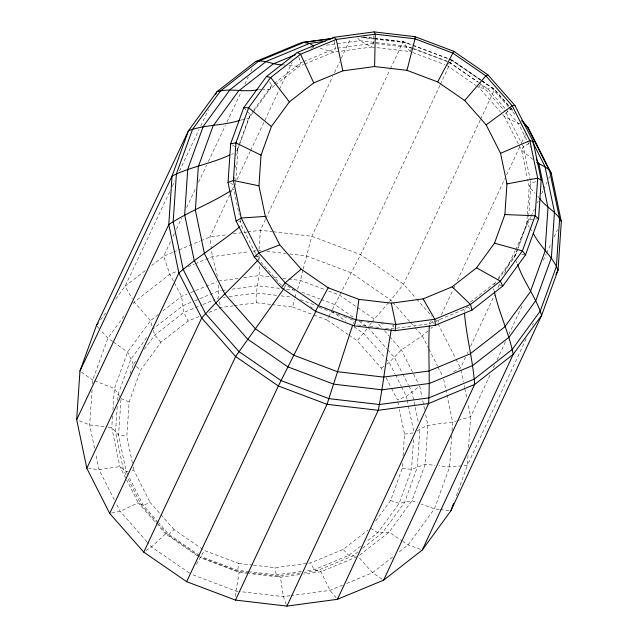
<?xml version="1.0" encoding="UTF-8"?>
<svg xmlns="http://www.w3.org/2000/svg" width="638" height="638" viewBox="0 0 638 638"><rect width="100%" height="100%" fill="white"/><g stroke="black" fill="none" stroke-linecap="round" stroke-linejoin="round"><path stroke-width="0.48" stroke-dasharray="3.19 2.39" d="M234.178 305.73L256.316 302.755C255.088 289.963 260.535 277.713 259.068 264.922M218.539 285.026L218.435 298.09L215.708 299.222M235.693 596.498L235.996 591.099L239.186 572.358L237.655 570.34L238.764 563.466L204.343 550.482L195.268 566.297M92.055 389.802L89.695 424.908L94.767 449.24M92.446 383.956L92.709 380.057L107.894 338.156L125.431 314.103M112.543 415.88L111.754 427.604L119.896 466.593L126.164 478.971M112.942 410.019L114.385 388.534L127.608 352.04L150.52 320.619L158.28 314.566M117.28 406.342L115.55 432.078L123.389 469.6L126.037 474.839M117.679 400.401L118.086 394.467L130.814 359.338L147.641 336.25M120.957 399.532L118.564 435.06L126.172 471.498L127.935 474.967M132.377 462.933L126.818 436.296L129.131 401.972L140.743 369.92L160.872 342.311L188.146 321.034L198.992 316.544M234.449 179.23L234.585 177.252M235.247 167.387L235.382 165.409M236.044 155.544L236.18 153.567M235.518 185.403L235.717 182.436M235.781 181.455L237.974 148.885L238.979 146.118M375.638 521.039L390.592 500.535L402.203 468.475L402.602 462.59M403.064 455.731L404.516 434.151L399.348 409.421M413.528 439.686L411.534 469.297L399.173 503.398L377.76 532.762L365.997 541.941M451.696 435.762L449.599 466.968L434.422 508.861L408.113 544.94L398.04 552.795M452.031 430.889L452.621 422.109L445.914 390.001M468.021 455.404L467.351 465.341L455.915 496.898M468.555 447.461L470.629 416.654L467.79 403.049M527.283 215.437L526.749 223.332L517.737 248.214M527.347 214.448L529.205 186.814L527.61 179.142M373.812 35.712L373.278 43.336L371.547 47.029L333.658 52.125L304.493 64.215M259.004 249.418L260.392 230.246L265.472 219.44M302.922 270.049L300.434 280.417L297.172 290.386M303.146 269.108L311.822 236.259L389.985 69.702M271.995 304.589L292.571 306.99L294.437 299.397M294.9 297.499L296.606 292.164M130.04 373.661L133.382 364.442L135.695 361.267M236.913 150.735L239.25 144.284M239.585 143.367L248.597 118.477L250.335 114.784L253.222 110.813M239.314 145.201L250.335 114.784L247.042 111.211M517.402 249.139L514.395 257.433L497.608 280.449M517.793 249.131L514.395 257.433L515.209 259.195M518.128 248.206L528.479 219.631L530.936 183.122L530.537 181.2M439.287 319.287L437.604 322.892L436.296 321.408M441.392 314.781L453.163 289.532M453.578 288.631L454.846 285.92M457.366 280.513L504.873 178.616M506.556 175.011L519.587 147.059M521.685 142.545L525.473 134.435M453.602 371.779L460.484 368.062L465.525 357.232M467.207 353.627L468.045 351.817M470.565 346.402L494.506 294.963M497.863 287.746L499.546 284.133M504.586 273.303L515.089 250.742M515.504 249.841L530.625 217.351M531.047 216.449L534.405 209.232M537.348 202.916L538.185 201.106M541.55 193.888L543.225 190.276M543.648 189.374L547.013 182.157M548.688 178.544L549.533 176.742M489.944 375.104L470.629 416.654L457.358 420.673M493.302 367.879L494.562 365.167M497.082 359.744L505.479 341.681M508.837 334.456L522.689 304.645M543.265 260.384L546.2 254.06M546.622 253.158L551.24 243.222M554.183 236.897L557.54 229.672M526.135 338.77L467.351 465.341L449.599 466.968L438.88 465.764M532.435 325.213L533.28 323.402M439.933 85.356L360.653 254.666L341.864 290.896M440.356 84.455L451.736 60.139L448.977 58.744M480.175 120.215L403.559 284.213L389.539 301.543M480.597 119.314L494.49 89.583L481.69 80.412M236.937 151.102L237.974 148.885L235.534 147.187M255.471 253.326L241.395 225.533L242.432 223.316M334.4 41.015L335.389 48.432L333.658 52.125L319.359 48.105M265.894 218.547L332.781 76.313M334.479 72.716L339.56 61.91M341.25 58.313L350.142 39.404M281.462 285.433L258.549 259.403L259.937 256.452M284.428 287.674L285.816 284.715L295.466 291.367M390.408 68.8L403.08 41.797L412.132 44.859M411.502 48.576L410.114 51.534L371.547 47.029L359.816 40.688L357.663 37.738M353.221 323.633L354.257 321.416M512.027 107.966L506.173 112.806L504.443 116.507L518.519 144.3M393.837 327.015L393.175 325.189L391.445 328.881L429.334 323.785L430.379 321.568M494.019 284.58L497.608 279.133M169.684 191.743L124.992 286.366L115.669 299.15M172.236 186.336L174.788 180.929M179.469 171.024L199.048 129.57M200.755 125.965L208.411 109.744M170.482 241.77L163.679 256.181L149.755 267.051M173.026 236.371L174.732 232.766M176.431 229.162L181.527 218.356M186.631 207.549L195.555 188.641M198.53 182.332L206.6 165.218M208.299 161.621L225.302 125.59M227 121.994L241.451 91.37M244.848 84.168L248.246 76.959M250.798 71.56L252.496 67.955M229.8 194.726L209.862 237.041L211.377 248.804M230.222 193.824L233.612 186.623M237.009 179.422L250.16 151.517M250.582 150.616L279.005 90.293M279.428 89.392L292.156 62.388M332.358 309.629L341.41 291.749M348.244 334.607L326.991 319.965L328.347 317.365M328.801 316.504L331.066 312.165M480.877 79.854L451.744 59.789L447.445 64.637M371.308 322.772L368.03 327.43L387.099 349.09M371.858 321.999L388.893 302.268M366.946 328.937L357.232 340.796L381.237 368.062L383.031 371.603M100.517 319.933L106.929 311.137M253.804 110.023L271.748 85.412L300.753 62.779L302.579 62.03M252.648 112.918L248.597 118.477L245.718 119.083M253.23 112.128L270.018 89.113L271.748 85.412L268.375 79.75M133.031 303.68L134.195 302.077L169.836 274.276L177.077 271.27M144.379 349.361L154.795 335.078L183.808 312.445L202.031 304.892M498.182 278.343L516.126 253.741L518 253.972M202.709 549.358L174.102 529.66L168.863 534.381L165.577 533.87L157.769 525.002M428.066 330.843L422.196 335.732L401.366 349.935L389.228 362.472L385.232 365.263M431.001 328.395L432.468 327.174M274.715 85.436L270.018 89.113L263.151 89.503M275.504 84.83L299.023 66.48L303.584 64.59M145.113 270.671L124.992 286.366L132.257 298.767M162.937 310.929L181.567 296.407L186.99 294.158M470.405 302.069L494.713 283.105M434.805 321.52L463.97 309.43L467.104 306.982M308.712 563.163L310.634 562.907L343.188 549.414L368.126 529.963M360.51 546.224L348.747 555.395L314.119 569.75L305.371 570.93M358.006 551.838L352.639 556.025L316.966 570.803L304.286 572.509M362.599 548.249L382.521 532.714L404.58 502.465L417.308 467.335L419.836 429.725L419.437 427.803M359.609 555.156L389.092 532.148L412.004 500.726L425.227 464.233L427.859 425.163L425.418 413.472M392.617 557.03L372.472 572.749L346.219 583.626M381.237 368.062L384.435 365.821M146.07 550.57L151.485 546.918L165.577 533.87L199.184 557.022M231.163 190.539L233.787 189.095L239.194 214.982M529.046 143.63L523.327 146.684L521.597 150.377L527.411 178.185M417.332 431.033C428.521 421.925 443.394 424.932 456.409 420.96M174.102 529.66L150.097 502.393L143.335 505.368L138.255 502.84L126.611 479.848M310.913 48.289L313.673 47.148M303.489 61.647L335.389 48.432M172.731 252.433L163.679 256.181L169.836 274.276L173.895 281.932M173.64 252.058L199.901 241.172M200.803 240.797L209.862 237.041L226.378 234.824M187.939 266.772L194.279 264.148M195.188 263.773L212.382 256.643L249.235 251.683M190.602 292.659L216.808 281.797M190.977 302.364L182.747 305.777L152.865 329.088L150.52 320.619L134.195 302.077M194.638 300.849L218.419 290.992L221.346 290.601M202.948 304.509L214.791 299.597M208.945 312.421L220.7 307.548L233.213 305.865M429.334 323.785L433.896 321.895M357.152 556.743L321.002 571.72L303.624 574.056M342.598 585.126L329.926 590.381L291.135 595.597M231.618 154.3L233.468 153.614M535.601 181.734L530.936 183.122L529.205 186.814L535.035 193.242M255.152 256.835L259.427 255.902M240.917 120.096L244.761 119.29M111.594 513.056L120.111 511.285L138.255 502.84L157.123 524.269M404.516 434.151L413.041 432.915M326.385 45.178L359.816 40.688L405.848 46.064L411.43 48.169M337.335 48.169L373.278 43.336L411.845 47.842M233.181 233.907L246.786 232.072M247.759 231.945L260.392 230.246L272.259 231.634M253.111 251.165L256.021 250.774M218.619 281.047L237.926 278.447M243.716 277.666L259.164 275.592L269.97 276.852M222.319 290.465L226.227 289.947M232.08 289.158L257.449 285.744L279.731 288.352M223.3 297.436L225.238 297.172M229.122 296.654L256.332 292.994L277.099 295.418M253.461 565.18L275.018 567.7L307.747 563.298M301.487 571.449L276.23 574.846L250.511 571.839M300.378 573.036L277.937 576.058L249.841 572.772M299.764 574.583L280.457 577.175L249.011 573.506M290.162 595.725L283.376 596.642L238.955 591.45M128.126 471.259L126.172 471.498L119.896 466.593L99.042 469.672L88.706 468.491M132.018 470.788L133.972 470.549L150.097 502.393M538.592 218.778L528.479 219.631L526.749 223.332L529.444 227.415M258.246 89.791L262.17 89.559M355.35 556.192L348.747 555.395L343.188 549.414M520.114 123.732L518.439 123.612L504.443 116.507L501.173 112.782M402.203 468.475L411.534 469.297L425.227 464.233L434.98 465.325M283.168 64.893L285.146 65.092M289.11 65.491L299.023 66.48L300.753 62.779L298.815 57.181M238.74 221.386L240.494 221.561M363.277 36.988L403.838 41.733L405.401 42.642L405.848 46.064L410.114 51.534L444.909 64.645M363.66 37.187L403.08 41.797L451.736 60.139L480.773 80.133M361.06 37.467L373.868 38.958M374.857 39.078L405.401 42.642M273.247 231.746L311.822 236.259L360.653 254.666L403.559 284.213L416 298.345M258.932 250.383L260.91 250.614M266.828 251.3L285.585 253.493M289.532 253.956L306.32 255.918L351.299 272.873L390.831 300.099L392.131 301.583M273.901 277.315L278.814 277.889M282.746 278.343L287.658 278.918M288.639 279.037L300.434 280.417L325.037 289.684M286.518 289.142L293.297 289.931M281.055 295.88L291.933 297.156M256.316 302.755L271.014 304.47M360.542 321.377L362.52 321.608M367.464 322.182L369.442 322.413M381.309 323.801L383.286 324.032M357.822 324.957L361.778 325.42M362.767 325.532L368.7 326.225M369.689 326.337L374.634 326.919M375.623 327.031L381.556 327.725M385.511 328.187L388.478 328.538M238.764 563.466L252.481 565.069M249.522 571.728L237.655 570.34L201.042 556.535M248.876 572.661L238.213 571.417L200.499 557.197M248.03 573.387L239.186 572.358L200.005 557.58M237.966 591.33L235.996 591.099L191.009 574.144M439.255 509.435L434.422 508.861L421.343 504.116M440.228 509.555L448.937 510.591M104.082 426.662L89.695 424.908L78.418 420.386M107.918 427.133L111.754 427.604L118.564 435.06L126.818 436.296M521.748 254.45L525.489 254.929M390.592 500.535L399.173 503.398L412.004 500.726L417.611 502.76M420.538 549.35L408.113 544.94L403.152 541.606M499.203 284.747L502.792 286.063M413.049 45.202L448.059 58.401M413.679 48.528L447.549 61.296M412.363 48.52L449.559 62.54L478.157 82.238M328.682 291.064L339.615 295.187L374.043 318.896L375.343 320.372M301.774 292.116L320.172 299.055M321.089 299.405L334.894 304.605L353.484 317.405M300.394 299.573L315.036 305.092M318.904 307.221L323.482 308.951M324.399 309.294L329.886 311.36M330.803 311.711L336.298 313.776M337.215 314.127L342.71 316.193M343.619 316.544L349.114 318.609M350.031 318.952L353.691 320.34M292.571 306.99L313.035 314.709M313.968 315.06L326.991 319.965M230.533 183.465L233.029 184.43M94.52 380.758L114.385 388.534L120.534 397.865M121.029 398.543L129.131 401.972M370.463 528.144L377.76 532.762L389.092 532.148L402.323 541.048M382.034 579.105L372.472 572.749L358.708 557.11M467.287 306.814L472.04 310.052M481.578 80.691L494.49 89.583L508.837 105.884M451.233 59.924L481.036 80.452M481.842 81.002L493.828 88.778L508.893 105.884M449.272 62.197L478.229 82.142M478.971 82.796L487.958 88.993L505.463 108.883M446.736 65.339L475.693 85.285M476.498 85.835L478.907 87.502L500.519 112.041M359.138 321.305L366.411 326.313M331.521 311.304L345.995 321.273M354.042 326.815L363.692 333.467L385.296 358.006M310.626 306.695L312.237 307.803M349.058 335.165L357.232 340.796M199.431 555.427L168.863 534.381L159.045 523.224M199.686 556.639L167.355 534.373L158.152 523.918M189.398 573.036L151.485 546.918L147.561 542.467M232.28 144.922L234.72 146.62M112.623 341.489L107.894 338.156L100.892 330.436M113.412 342.048L127.608 352.04L133.382 364.442L135.591 366.084M81.552 372.129L92.709 380.057M136.325 366.635L140.743 369.92M532.889 159.293L521.597 150.377L518.965 145.169M243.756 107.639L246.388 110.494M537.627 196.105L538.927 197.533M97.072 326.225L100.254 329.734M508.47 106.929L491.507 87.661L487.958 88.993L478.907 87.502L480.637 83.801L504.865 111.323M509.124 107.67L516.294 115.821M506.117 109.616L518.439 123.612L526.892 140.312M416.654 299.086L431.711 316.201M392.785 302.324L409.779 321.624M410.433 322.373L414.357 326.823M415.011 327.565L422.196 335.732L428.473 348.125M378.597 324.064L381.851 327.765M384.451 330.715L389.005 335.891M389.651 336.633L401.366 349.935L418.376 383.526M387.752 349.839L394.332 357.304L402.283 373.007M385.95 358.747L389.228 362.472L394.946 373.764M158.391 522.474L143.335 505.368L128.374 475.836M157.498 523.168L141.054 504.491L127.807 478.325M146.907 541.726L120.111 511.285L116.076 503.318M336.194 597.814L329.926 590.381L321.002 571.72L314.119 569.75L310.634 562.907M160.872 342.311L154.795 335.078L153.144 329.942M431.679 320.826L434.111 323.785M529.979 228.229L532.674 232.32M174.349 282.786L181.567 296.407L183.808 312.445L188.146 321.034M527.339 141.189L530.457 147.346M506.173 112.806L522.012 144.076M522.45 144.946L523.327 146.684L530.337 180.243M438.051 323.777L455.548 358.325M455.995 359.21L460.484 368.062M428.919 349.018L437.445 365.837M437.891 366.722L442.828 376.46M402.722 373.876L408.464 385.216M408.91 386.094L411.996 392.195L418.432 422.986M395.385 374.626L401.103 385.918M401.541 386.787L406.382 396.342L406.98 399.221M386.165 377.792L391.094 387.521M391.541 388.406L397.362 399.906L406.382 396.342L419.716 386.181L421.957 396.9M255.91 254.195L258.549 259.403M114.282 499.777L99.042 469.672L95.788 454.104M515.616 260.081L517.251 263.606M286.279 604.377L283.376 596.642L280.457 577.175L276.23 574.846L275.018 567.7M493.541 288.711L494.099 290.617M217.422 276.35L212.382 256.643L211.497 249.785M219.344 301.87L220.7 307.548M460.891 370.008L463.324 381.668M464.137 385.559L464.544 387.497M464.743 388.47L466.777 398.192M443.681 379.291L445.707 389.028M422.771 400.8L424.605 409.572M407.18 400.178L408.184 404.971M408.384 405.935L413.791 431.822M397.761 401.804L398.559 405.616M240.191 219.775L241.395 225.533M133.175 466.745L133.972 470.549M463.97 309.43L464.233 311.368M258.98 255.232L259.02 260.073M512.816 110.35L509.547 106.634L512.753 110.334"/><path stroke-width="0.96" d="M429.318 325.755C427.962 351.697 430.211 377.632 428.616 403.535L337.454 599.305L286.925 606.1L235.486 600.087L186.655 581.681L143.757 552.133L109.704 513.454L86.824 468.276L76.68 419.692L79.957 371.005L96.442 325.524L188.473 130.742L216.928 91.72L255.471 61.647L301.487 42.579L333.076 38.328M374.594 66.551L406.972 70.34L437.716 81.927L464.719 100.525L486.156 124.873L500.559 153.311L506.947 183.896L504.881 214.551L494.506 243.174L476.53 267.832L452.183 286.829L423.106 298.879L391.301 303.154L358.923 299.374L328.187 287.786L301.176 269.18L279.739 244.832L265.336 216.402L258.956 185.81L261.014 155.162L271.389 126.531L289.365 101.881L313.721 82.884L342.789 70.834L374.594 66.551L375.288 34.181L374.075 31.9L333.913 37.299L297.204 52.515L266.453 76.504L243.756 107.639L230.653 143.789L228.045 182.492L236.116 221.115L254.299 257.018L281.366 287.77L315.467 311.256L354.281 325.89L395.169 330.667L435.331 325.26L472.04 310.052L502.792 286.063L525.489 254.929L538.592 218.778L541.199 180.076L533.129 141.453L514.946 105.549L487.879 74.798L453.777 51.311L414.963 36.677L374.075 31.9M521.988 120.765L528.416 128.118L551.208 173.129L561.32 221.546L558.051 270.057L541.63 315.371L450.875 510.823L422.316 549.98L383.629 580.165L337.454 599.305M395.169 330.667L395.783 324.487L391.301 303.154M358.923 299.374L356.06 319.845L354.281 325.89M391.285 329.846C386.221 356.562 383.486 383.637 378.27 410.306L286.925 606.1M406.972 70.34L415.019 38.822L414.963 36.677M352.567 325.324L327.023 404.317L235.486 600.087M450.875 510.823L453.562 503.398M383.629 580.165L474.632 384.467L513.183 354.393L541.63 315.371C536.072 297.308 523.87 282.411 517.657 264.483M422.316 549.98L513.183 354.393C509.068 332.845 498.964 313.099 494.378 291.574M555.953 274.579L558.051 270.057C552.38 256.029 539.844 246.739 533.208 233.133M143.757 552.133L235.621 356.538L284.085 288.416M186.655 581.681L278.367 385.982L315.818 311.448M79.957 371.005L172.053 176.056L188.473 130.742C205.037 124.498 223.085 125.846 239.96 120.303M215.652 94.424L216.928 91.72C230.198 87.837 243.748 92.534 257.266 89.846M76.68 419.692L168.791 224.568L172.053 176.056C190.435 166.773 211.09 163.799 229.768 154.986M86.824 468.276L178.895 272.984C198.274 256.372 220.246 243.166 239.824 226.729M109.704 513.454L201.696 317.995C219.655 297.97 239.76 280.034 257.864 260.113M315.467 311.256L328.187 287.786M437.716 81.927L453.777 51.311M96.442 325.524L98.188 323.131M281.366 287.77L285.202 282.801L301.176 269.18M464.719 100.525L485.869 75.866L487.879 74.798M254.299 257.018L258.9 252.927L279.739 244.832M486.156 124.873L512.17 105.741L514.946 105.549M236.116 221.115L241.228 218.036L265.336 216.402M230.294 191.017C210.5 203.626 188.322 211.672 168.791 224.568L178.895 272.984L201.696 317.995L235.621 356.538L278.367 385.982L327.023 404.317L378.27 410.306L428.616 403.535L474.632 384.467C473.061 360.51 466.434 337.271 464.504 313.298M500.559 153.311L529.843 140.631L533.129 141.453M295.298 54.764L273.255 63.904L238.628 90.915L213.068 125.965L198.314 166.67L195.387 210.253L204.463 253.741L224.943 294.174L255.415 328.793L293.823 355.246L337.526 371.723L383.566 377.098L428.792 371.021L470.126 353.883L504.754 326.871L530.314 291.821L545.059 251.117L547.994 207.533L538.911 164.046L536.239 158.766M228.045 182.492L233.396 180.506L258.956 185.81M506.947 183.896L537.682 178.161L541.199 180.076M230.653 143.789L235.924 142.896L261.014 155.162M331.034 38.846L301.487 42.579M325.181 41.303L309.693 43.384L266.341 61.352L230.023 89.679L203.219 126.444L187.755 169.134L184.677 214.839L194.199 260.448L215.676 302.851L247.64 339.153L287.913 366.898L333.746 384.172L382.026 389.818L429.454 383.438L472.806 365.47L509.124 337.135L535.928 300.378L551.391 257.688L554.47 211.983L544.948 166.374L532.866 142.521M255.471 61.647C264.786 59.222 272.952 65.028 282.171 64.797M243.756 107.639L248.653 107.774L271.389 126.531M504.881 214.551L535.146 215.772L538.592 218.778M266.453 76.504L270.711 77.525L289.365 101.881M494.506 243.174L522.418 250.894L525.489 254.929M297.204 52.515L300.594 54.214L313.721 82.884M476.53 267.832L500.359 281.143L502.792 286.063M313.768 46.207L309.693 43.384L303.824 42.507L258.518 61.28L220.573 90.883L192.556 129.299L176.391 173.911L173.177 221.673L183.13 269.34L205.572 313.649L238.971 351.594L281.063 380.575L328.961 398.638L379.411 404.532L428.983 397.865L474.281 379.092L512.234 349.48L540.242 311.065L556.408 266.453L559.622 218.69L549.669 171.032L527.227 126.715L524.221 124.522M536.654 162.259C541.694 165.713 548.154 167.132 551.208 173.129M333.913 37.299L336.258 39.428L342.789 70.834M452.183 286.829L470.485 304.454L472.04 310.052M539.573 198.243C545.681 207.326 556.615 211.409 561.32 221.546M521.892 120.71L528.416 128.118M423.106 298.879L434.813 319.239L435.331 325.26M235.924 142.896L233.396 180.506L241.228 218.036L258.9 252.927L285.202 282.801L318.338 305.626L356.06 319.845L395.783 324.487L434.813 319.239L470.485 304.454L500.359 281.143L522.418 250.894L535.146 215.772L537.682 178.161L529.843 140.631L512.17 105.741L485.869 75.866L452.733 53.042L415.019 38.822L375.288 34.181L336.258 39.428L300.594 54.214L270.711 77.525L248.653 107.774L235.924 142.896"/></g></svg>
